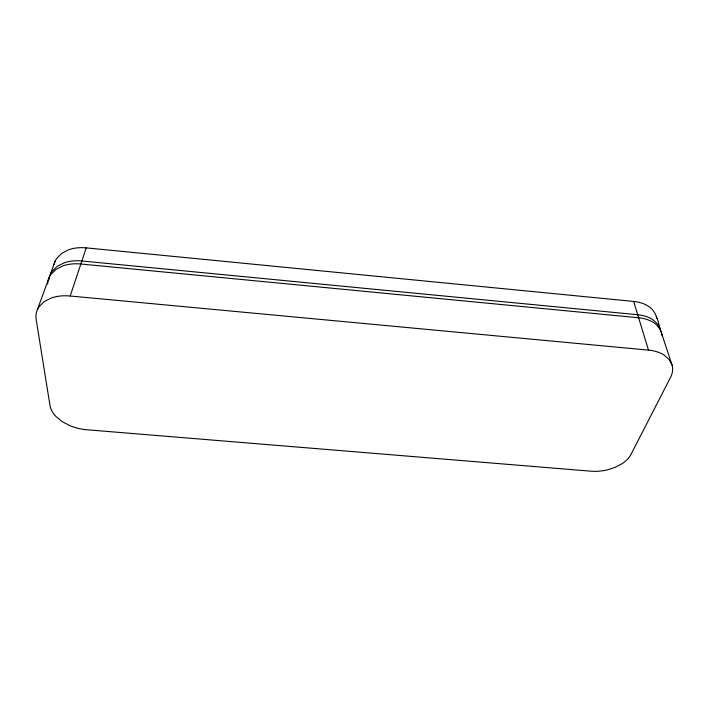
<?xml version="1.0" encoding="UTF-8"?>
<svg xmlns="http://www.w3.org/2000/svg" width="719" height="719" viewBox="0 0 719 719"><rect width="100%" height="100%" fill="white"/><g stroke="black" fill="none" stroke-linecap="round" stroke-linejoin="round"><path stroke-width="1.08" d="M47.661 283.987A35.608 24.797 17.4 0 1 50.824 274.559L55.875 269.508L62.913 265.904A37.334 26.001 17.3 0 1 80.87 263.999L638.634 317.771A35.42 23.745 -14.3 0 1 653.742 322.678L656.51 324.817L660.455 329.895L672.076 365.117A34.952 22.631 -13.6 0 1 670.521 377.421L631.003 454.381A31.663 19.251 -9.9 0 1 621.908 463.8L615.06 467.377L607.267 469.893A33.272 20.258 -9.9 0 1 590.883 471.188L86.657 429.737A35.123 22.001 12.9 0 1 69.68 425.576L62.274 421.649L56.271 416.795A33.425 20.914 12.9 0 1 50.006 405.561L36.184 319.515A36.921 24.886 16.4 0 1 39.123 306.618L44.299 301.54L51.561 297.909A38.718 26.1 16.3 0 1 70.174 296.003L86.262 247.875L633.673 301.441A34.791 23.718 -14.8 0 1 648.529 306.339C657.103 311.758 658.164 322.885 660.959 331.693M37.424 309.583L49.153 277.507M50.258 274.496L55.066 261.348M70.174 296.003L648.475 350.117L633.673 301.441M672.076 365.117L669.209 359.59L664.068 355.042A36.669 23.745 -13.5 0 0 648.475 350.117M660.599 329.697L657.768 324.179L652.771 319.64A35.303 23.736 -14.4 0 0 637.708 314.733L81.876 260.988A37.208 25.992 17.4 0 0 63.982 262.893L56.963 266.497L51.921 271.548A35.483 24.788 17.5 0 0 48.838 279.853M661.588 332.744L662.118 335.746M86.262 247.875A36.642 25.929 17.9 0 0 68.629 249.772L61.699 253.376L56.72 258.409A34.943 24.725 18 0 0 54.015 264.502M656.276 316.387A33.164 22.613 -14.9 0 1 656.708 318.364"/></g></svg>
